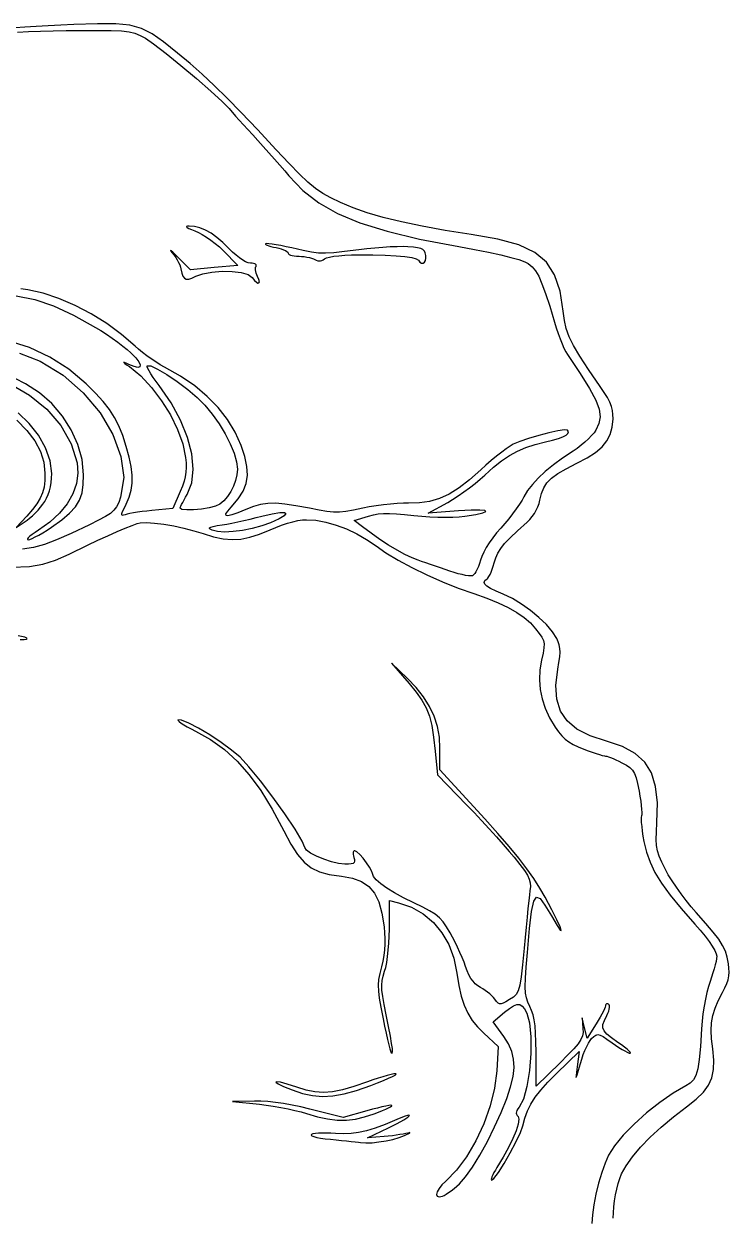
# Model space of a CAD drawing. Header units: metres. Extents: x 225 to 2031, y 224 to 1081.
# Drawn here: x 1184 to 1482, y 542 to 1045 of the extents above; entities that cross this region are included whole.
import ezdxf

# ---------------------------------------------------------------- set-up
doc = ezdxf.new("R2010")
doc.units = ezdxf.units.M
doc.layers.add('rockery', color=7, linetype='Continuous')

msp = doc.modelspace()

# ---------------------------------------------------------------- linework, layer by layer
at = {"layer": 'rockery'}
for points in [[(1432.71, 541.29), (1432.84, 543.55), (1433.01, 546.1), (1433.31, 548.66), (1433.72, 551.19), (1434.24, 553.63), (1434.84, 555.95), (1435.53, 558.1), (1436.29, 560.02), (1438.15, 563.43), (1440.84, 567.19), (1444.27, 571.23), (1448.35, 575.45), (1453, 579.76), (1458.15, 584.08), (1463.69, 588.32), (1467.72, 591.47), (1470.8, 594.43), (1473, 597.38), (1474.41, 600.5), (1475.11, 603.97), (1475.19, 607.99), (1474.72, 612.74), (1474.25, 616.89), (1474.08, 620.5), (1474.24, 623.75), (1474.77, 626.81), (1475.68, 629.82), (1477.01, 632.97), (1478.78, 636.42), (1479.83, 638.44), (1480.63, 640.23), (1481.19, 641.87), (1481.52, 643.43), (1481.65, 645.01), (1481.58, 646.68), (1481.35, 648.52), (1480.8, 651.33), (1480.04, 653.84), (1478.91, 656.29), (1477.27, 658.91), (1474.95, 661.94), (1471.82, 665.63), (1467.72, 670.22), (1465.63, 672.62), (1463.5, 675.27), (1461.39, 678.05), (1459.38, 680.85), (1457.55, 683.57), (1455.99, 686.1), (1454.77, 688.31), (1453.27, 691.38), (1452.17, 693.91), (1451.45, 696.18), (1451.04, 698.46), (1450.89, 701.02), (1450.97, 704.16), (1451.21, 708.13), (1451.39, 716.41), (1450.65, 723.32), (1448.89, 729.01), (1446.02, 733.62), (1441.96, 737.29), (1436.62, 740.18), (1429.9, 742.41), (1422.96, 744.68), (1417.45, 747.5), (1413.32, 750.95), (1410.5, 755.12), (1408.95, 760.09), (1408.59, 765.95), (1409.38, 772.79), (1409.87, 775.64), (1410.18, 777.98), (1410.31, 779.91), (1410.25, 781.54), (1410.01, 782.97), (1409.58, 784.31), (1408.95, 785.68), (1407.1, 788.56), (1404.55, 791.58), (1401.43, 794.61), (1397.9, 797.53), (1394.11, 800.2), (1390.22, 802.51), (1386.38, 804.33), (1383.34, 805.62), (1381.04, 806.73), (1379.46, 807.71), (1378.56, 808.58), (1378.3, 809.37), (1378.65, 810.11), (1379.58, 810.85), (1379.93, 811.2), (1380.34, 811.82), (1380.79, 812.68), (1381.25, 813.72), (1381.7, 814.91), (1382.14, 816.2), (1382.54, 817.57), (1383.22, 819.77), (1384.09, 821.75), (1385.29, 823.7), (1386.97, 825.79), (1389.29, 828.21), (1392.38, 831.15), (1396.41, 834.79), (1397.56, 835.92), (1398.6, 837.15), (1399.52, 838.45), (1400.32, 839.81), (1400.97, 841.21), (1401.47, 842.63), (1401.81, 844.05), (1402.47, 846.87), (1403.42, 849.26), (1404.81, 851.36), (1406.77, 853.3), (1409.44, 855.23), (1412.96, 857.27), (1417.46, 859.56), (1421.82, 861.87), (1425.33, 864.14), (1428.05, 866.48), (1430.07, 868.98), (1431.46, 871.72), (1432.3, 874.82), (1432.66, 878.35), (1432.65, 880.15), (1432.44, 881.86), (1432, 883.56), (1431.3, 885.33), (1430.29, 887.28), (1428.96, 889.47), (1427.25, 892.01), (1422.35, 899.13), (1418.66, 904.73), (1415.99, 909.21), (1414.15, 912.95), (1412.95, 916.36), (1412.18, 919.82), (1411.67, 923.73), (1410.32, 932.19), (1408.05, 938.97), (1404.59, 944.31), (1399.63, 948.44), (1392.9, 951.62), (1384.09, 954.08), (1372.91, 956.06), (1361.89, 957.78), (1352.11, 959.52), (1343.44, 961.31), (1335.78, 963.17), (1329.01, 965.14), (1323.01, 967.24), (1317.67, 969.5), (1313.66, 971.44), (1310.27, 973.33), (1307.15, 975.44), (1303.97, 978.05), (1300.39, 981.45), (1296.05, 985.92), (1290.62, 991.74), (1282.72, 1000.23), (1275.91, 1007.4), (1269.93, 1013.51), (1264.51, 1018.82), (1259.39, 1023.58), (1254.32, 1028.05), (1249.03, 1032.49), (1243.15, 1037.2), (1238.29, 1040.6), (1233.77, 1042.88), (1228.89, 1044.21), (1222.97, 1044.8), (1215.31, 1044.83), (1205.22, 1044.49), (1199.81, 1044.26), (1194.46, 1044), (1189.34, 1043.73), (1184.64, 1043.46), (1180.55, 1043.2)], [(1181.53, 1041.38), (1186.13, 1041.57), (1191.21, 1041.73), (1196.57, 1041.87), (1202.01, 1041.97), (1207.34, 1042.03), (1215.18, 1042.07), (1221.05, 1042.02), (1225.38, 1041.84), (1228.57, 1041.46), (1231.03, 1040.86), (1233.18, 1039.97), (1235.45, 1038.75), (1238.9, 1036.38), (1244.15, 1032.33), (1250.43, 1027.23), (1256.99, 1021.73), (1263.06, 1016.46), (1267.89, 1012.05), (1270.73, 1009.14), (1271.29, 1008.49), (1272.24, 1007.41), (1273.52, 1005.97), (1275.06, 1004.25), (1276.82, 1002.31), (1278.72, 1000.22), (1280.7, 998.04), (1282.82, 995.7), (1285.13, 993.14), (1287.51, 990.46), (1289.88, 987.78), (1292.15, 985.19), (1294.23, 982.8), (1296.01, 980.72), (1301.91, 974.58), (1308.61, 969.34), (1316.49, 964.84), (1325.94, 960.91), (1337.35, 957.39), (1351.1, 954.12), (1367.6, 950.94), (1374.29, 949.71), (1380.2, 948.54), (1385.3, 947.42), (1389.56, 946.38), (1392.94, 945.42), (1395.41, 944.54), (1396.94, 943.76), (1398.51, 942.46), (1399.94, 940.74), (1401.31, 938.41), (1402.71, 935.27), (1404.22, 931.13), (1405.95, 925.8), (1407.96, 919.08), (1408.69, 916.7), (1409.5, 914.33), (1410.34, 912.04), (1411.18, 909.93), (1411.99, 908.06), (1412.74, 906.54), (1413.4, 905.43), (1418.78, 897.43), (1422.73, 891.14), (1425.37, 886.22), (1426.84, 882.34), (1427.25, 879.17), (1426.74, 876.36), (1425.44, 873.59), (1424.68, 872.48), (1423.62, 871.22), (1422.31, 869.88), (1420.83, 868.5), (1419.22, 867.15), (1417.55, 865.87), (1415.86, 864.72), (1411.43, 861.76), (1407.5, 858.88), (1404.06, 856.07), (1401.12, 853.34), (1398.65, 850.67), (1396.66, 848.04), (1395.12, 845.46), (1394.3, 844), (1393.18, 842.27), (1391.84, 840.34), (1390.32, 838.29), (1388.69, 836.21), (1387.01, 834.17), (1385.33, 832.26), (1383.58, 830.23), (1381.96, 828.15), (1380.49, 826.07), (1379.21, 824.04), (1378.14, 822.11), (1377.32, 820.31), (1376.76, 818.7), (1376.36, 817.34), (1375.89, 816.07), (1375.38, 814.9), (1374.85, 813.88), (1374.32, 813.06), (1373.82, 812.48), (1373.36, 812.16), (1372.74, 812.07), (1371.77, 812.13), (1370.52, 812.31), (1369.04, 812.62), (1367.39, 813.04), (1365.63, 813.55), (1363.82, 814.15), (1361.91, 814.81), (1359.86, 815.51), (1357.76, 816.23), (1355.68, 816.93), (1353.71, 817.59), (1351.93, 818.18), (1350.43, 818.68), (1347.9, 819.66), (1344.92, 821.09), (1341.6, 822.91), (1338.04, 825.06), (1334.35, 827.46), (1330.64, 830.06), (1327.01, 832.79), (1323.53, 835.51), (1329.59, 837.32), (1331.59, 837.84), (1333.66, 838.2), (1335.9, 838.4), (1338.43, 838.44), (1341.34, 838.32), (1344.74, 838.05), (1348.73, 837.63), (1352.07, 837.3), (1355.47, 837.06), (1358.84, 836.91), (1362.08, 836.85), (1365.1, 836.9), (1367.82, 837.04), (1370.14, 837.28), (1374.87, 838.02), (1377.83, 838.69), (1379.06, 839.23), (1378.6, 839.61), (1376.49, 839.8), (1372.78, 839.77), (1367.51, 839.47), (1354.7, 838.54), (1362.94, 843.1), (1365.02, 844.32), (1367.31, 845.81), (1369.72, 847.48), (1372.15, 849.27), (1374.5, 851.11), (1376.69, 852.92), (1378.6, 854.63), (1382.26, 857.92), (1385.68, 860.65), (1389, 862.89), (1392.37, 864.73), (1395.94, 866.25), (1399.85, 867.51), (1404.24, 868.61), (1407.18, 869.33), (1409.61, 870.05), (1411.5, 870.78), (1412.85, 871.49), (1413.64, 872.2), (1413.87, 872.89), (1413.51, 873.56), (1412.19, 873.66), (1409.38, 873.23), (1405.58, 872.4), (1401.31, 871.29), (1397.04, 870.04), (1393.3, 868.77), (1390.58, 867.62), (1389.29, 866.86), (1387.64, 865.73), (1385.71, 864.28), (1383.59, 862.6), (1381.34, 860.74), (1379.08, 858.76), (1376.86, 856.75), (1372.13, 852.57), (1367.73, 849.21), (1363.54, 846.62), (1359.45, 844.74), (1355.32, 843.5), (1351.02, 842.86), (1346.45, 842.75), (1344.25, 842.75), (1341.67, 842.62), (1338.82, 842.39), (1335.81, 842.06), (1332.78, 841.65), (1329.84, 841.17), (1327.1, 840.64), (1323.2, 839.83), (1320.04, 839.29), (1317.32, 839.02), (1314.72, 839.01), (1311.95, 839.27), (1308.69, 839.8), (1304.64, 840.59), (1298.91, 841.69), (1294.25, 842.4), (1290.4, 842.73), (1287.09, 842.66), (1284.06, 842.2), (1281.06, 841.33), (1277.82, 840.06), (1274.42, 838.67), (1271.92, 837.78), (1270.27, 837.4), (1269.45, 837.54), (1269.43, 838.21), (1270.18, 839.4), (1271.68, 841.13), (1274.54, 844.53), (1276.62, 847.8), (1277.91, 851.08), (1278.46, 854.52), (1278.29, 858.23), (1277.4, 862.37), (1275.83, 867.06), (1273.29, 872.71), (1270.07, 878.03), (1266.17, 883.04), (1261.57, 887.75), (1256.26, 892.16), (1250.23, 896.29), (1243.47, 900.16), (1241.74, 901.13), (1239.87, 902.29), (1237.93, 903.57), (1236.01, 904.94), (1234.18, 906.32), (1232.51, 907.68), (1231.08, 908.96), (1225.38, 913.89), (1219.16, 918.46), (1212.58, 922.57), (1205.8, 926.14), (1199, 929.08), (1192.32, 931.3), (1185.93, 932.72), (1182.97, 933.11)], [(1180.93, 930.1), (1188.88, 928.58), (1196.73, 925.93), (1205.06, 922.07), (1214.46, 916.86), (1216.72, 915.49), (1219.09, 913.95), (1221.48, 912.31), (1223.78, 910.64), (1225.92, 909.01), (1227.8, 907.48), (1229.33, 906.11), (1231.38, 904), (1232.69, 902.28), (1233.27, 901.02), (1233.12, 900.24), (1232.26, 899.99), (1230.69, 900.31), (1228.42, 901.23), (1227.34, 901.74), (1226.63, 902.05), (1226.29, 902.15), (1226.32, 902.04), (1226.73, 901.71), (1227.52, 901.13), (1228.7, 900.31), (1233.48, 896.38), (1238.05, 891.52), (1242.27, 885.97), (1245.97, 880), (1249, 873.85), (1251.19, 867.79), (1252.38, 862.06), (1252.59, 859.8), (1252.64, 857.75), (1252.53, 855.82), (1252.23, 853.93), (1251.74, 851.99), (1251.04, 849.94), (1250.13, 847.67), (1247.02, 840.46), (1238.2, 839.63), (1236.12, 839.42), (1234.08, 839.18), (1232.16, 838.92), (1230.42, 838.65), (1228.94, 838.38), (1227.77, 838.13), (1226.99, 837.89), (1226.22, 837.64), (1225.72, 837.59), (1225.49, 837.81), (1225.53, 838.35), (1225.86, 839.26), (1226.47, 840.58), (1227.37, 842.38), (1228.64, 845.27), (1229.48, 848.2), (1229.91, 851.26), (1229.92, 854.54), (1229.5, 858.15), (1228.66, 862.17), (1227.41, 866.71), (1225.89, 871.3), (1224.28, 875.3), (1222.45, 878.89), (1220.29, 882.27), (1217.66, 885.62), (1214.44, 889.14), (1210.52, 893.02), (1203.12, 899.23), (1195.13, 904.34), (1186.6, 908.33), (1177.6, 911.17)], [(1182.39, 906.04), (1191.02, 902.57), (1200.71, 896.66), (1209.23, 889.25), (1216.31, 880.79), (1221.69, 871.72), (1225.11, 862.48), (1226.3, 853.53), (1225, 845.29), (1224.18, 843.05), (1223.3, 841.27), (1222.2, 839.78), (1220.69, 838.44), (1218.58, 837.08), (1215.71, 835.54), (1211.89, 833.66), (1204.16, 829.99), (1198.03, 827.28), (1192.94, 825.38), (1188.31, 824.14), (1183.57, 823.4)], [(1178.39, 893.08), (1186.62, 888.29), (1193.83, 882.33), (1199.75, 875.44), (1204.11, 867.83), (1206.65, 859.73), (1206.98, 855.35), (1206.37, 850.99), (1204.85, 846.7), (1202.46, 842.53), (1199.22, 838.56), (1195.17, 834.82), (1190.35, 831.39), (1188.92, 830.45), (1187.71, 829.6), (1186.76, 828.84), (1186.08, 828.21), (1185.71, 827.73), (1185.67, 827.42), (1185.98, 827.32), (1186.68, 827.46), (1187.71, 827.87), (1189.02, 828.5), (1190.55, 829.32), (1192.24, 830.3), (1194.02, 831.42), (1195.85, 832.63), (1195.85, 832.63), (1200.17, 835.75), (1203.5, 838.56), (1205.97, 841.27), (1207.67, 844.06), (1208.73, 847.11), (1209.26, 850.61), (1209.38, 854.76), (1208.73, 861.17), (1206.97, 867.52), (1204.19, 873.66), (1200.51, 879.45), (1196, 884.72), (1190.77, 889.32), (1184.92, 893.12), (1180.5, 895.28)], [(1181.17, 877.82), (1185.51, 873.42), (1188.85, 869.01), (1191.23, 864.56), (1192.64, 860.05), (1193.1, 855.47), (1193.01, 852.29), (1192.69, 849.55), (1192.07, 847.11), (1191.1, 844.82), (1189.72, 842.52), (1187.86, 840.07), (1185.46, 837.33), (1181, 832.47), (1185.53, 835.58), (1186.64, 836.42), (1187.81, 837.43), (1189, 838.57), (1190.16, 839.79), (1191.25, 841.05), (1192.21, 842.29), (1193, 843.46), (1193, 843.46), (1193.77, 844.85), (1194.43, 846.36), (1194.97, 847.96), (1195.4, 849.65), (1195.7, 851.43), (1195.89, 853.29), (1195.95, 855.22), (1195.26, 860.6), (1193.32, 866.08), (1190.3, 871.42), (1186.38, 876.41), (1181.75, 880.81)], [(1179.06, 815.74), (1186.52, 816.13), (1192.26, 817.07), (1197.47, 818.73), (1203.32, 821.32), (1211.01, 825.03), (1215.41, 827.12), (1219.63, 829.06), (1223.52, 830.8), (1226.97, 832.26), (1229.82, 833.41), (1231.94, 834.17), (1233.2, 834.5), (1235.87, 834.58), (1239.26, 834.36), (1243.17, 833.86), (1247.39, 833.14), (1251.71, 832.22), (1255.92, 831.13), (1259.81, 829.92), (1264.21, 828.58), (1268.22, 827.74), (1272.01, 827.42), (1275.73, 827.63), (1279.53, 828.38), (1283.57, 829.67), (1288.01, 831.52), (1290.46, 832.57), (1292.92, 833.49), (1295.32, 834.28), (1297.63, 834.92), (1299.78, 835.39), (1301.73, 835.69), (1303.42, 835.79), (1307.38, 835.53), (1311.57, 834.77), (1315.9, 833.55), (1320.27, 831.91), (1324.59, 829.87), (1328.77, 827.46), (1332.73, 824.74), (1336.92, 821.85), (1342.03, 818.8), (1347.86, 815.68), (1354.17, 812.6), (1360.76, 809.66), (1367.42, 806.97), (1373.92, 804.63), (1379.43, 802.68), (1384.26, 800.72), (1388.45, 798.74), (1392.07, 796.69), (1395.16, 794.54), (1397.8, 792.27), (1400.02, 789.84), (1401.58, 787.88), (1402.66, 786.32), (1403.32, 784.93), (1403.59, 783.49), (1403.52, 781.78), (1403.14, 779.57), (1402.5, 776.64), (1401.81, 772.45), (1401.61, 768.33), (1401.93, 764.27), (1402.75, 760.26), (1404.09, 756.28), (1405.94, 752.31), (1408.31, 748.35), (1409.71, 746.36), (1411.08, 744.69), (1412.5, 743.29), (1414.06, 742.08), (1415.83, 741.01), (1417.9, 740.02), (1420.33, 739.04), (1422.15, 738.38), (1423.9, 737.76), (1425.52, 737.22), (1426.95, 736.77), (1428.13, 736.43), (1429.02, 736.2), (1429.56, 736.13), (1430.03, 736.05), (1430.74, 735.84), (1431.65, 735.51), (1432.72, 735.08), (1433.9, 734.56), (1435.16, 733.98), (1436.45, 733.34), (1438.37, 732.31), (1439.82, 731.33), (1440.91, 730.23), (1441.74, 728.85), (1442.41, 727.02), (1443.01, 724.57), (1443.65, 721.33), (1444.03, 719.19), (1444.34, 717.17), (1444.58, 715.31), (1444.73, 713.7), (1444.8, 712.38), (1444.77, 711.43), (1444.65, 710.92), (1444.53, 710.39), (1444.51, 709.42), (1444.58, 708.07), (1444.75, 706.4), (1444.99, 704.49), (1445.31, 702.4), (1445.7, 700.19), (1446.76, 695.7), (1448.27, 691.4), (1450.37, 687.06), (1453.18, 682.5), (1456.83, 677.49), (1461.45, 671.83), (1467.17, 665.31), (1469.45, 662.69), (1471.46, 660.23), (1473.17, 657.97), (1474.55, 655.95), (1475.58, 654.22), (1476.21, 652.82), (1476.43, 651.78), (1476.35, 650.85), (1476.14, 649.61), (1475.8, 648.13), (1475.36, 646.47), (1474.83, 644.71), (1474.24, 642.89), (1473.59, 641.1), (1472.9, 639.01), (1472.23, 636.52), (1471.62, 633.72), (1471.07, 630.69), (1470.61, 627.53), (1470.24, 624.32), (1469.99, 621.17), (1469.5, 613.74), (1469.01, 608.21), (1468.43, 604.23), (1467.66, 601.46), (1466.62, 599.59), (1465.21, 598.27), (1463.33, 597.17), (1457.97, 594.03), (1452.37, 590.12), (1446.82, 585.69), (1441.6, 581), (1436.99, 576.3), (1433.27, 571.83), (1430.74, 567.87), (1429.29, 564.59), (1427.89, 560.58), (1426.59, 556.11), (1425.47, 551.46), (1424.58, 546.89), (1423.99, 542.68), (1423.77, 539.1)], [(1182.68, 785.32), (1184.3, 785.33), (1185.27, 785.43), (1185.63, 785.62), (1185.38, 785.9), (1184.56, 786.27), (1181.85, 786.82)]]:
    msp.add_lwpolyline(points, dxfattribs=at)
for points in [[(1282.78, 938.33), (1282.45, 939.02), (1282.2, 939.73), (1282.01, 940.43), (1281.91, 941.1), (1281.88, 941.7), (1281.95, 942.21), (1282.11, 942.6), (1282.22, 942.92), (1282.15, 943.21), (1281.93, 943.47), (1281.57, 943.69), (1281.07, 943.85), (1280.46, 943.96), (1279.75, 944), (1278.82, 944.14), (1277.73, 944.56), (1276.49, 945.23), (1275.15, 946.14), (1273.72, 947.26), (1272.25, 948.57), (1270.77, 950.05), (1268.16, 952.61), (1265.62, 954.78), (1263.14, 956.55), (1260.73, 957.91), (1258.39, 958.88), (1256.11, 959.44), (1253.9, 959.59), (1253.16, 959.54), (1252.78, 959.41), (1252.76, 959.2), (1253.11, 958.91), (1253.82, 958.53), (1254.91, 958.08), (1256.36, 957.54), (1257.81, 956.91), (1259.46, 956.02), (1261.24, 954.91), (1263.08, 953.63), (1264.91, 952.23), (1266.65, 950.76), (1268.23, 949.27), (1274.5, 943), (1264.47, 942.07), (1254.44, 941.14), (1249.04, 946.55), (1247.89, 947.69), (1247, 948.55), (1246.37, 949.12), (1246.02, 949.39), (1245.97, 949.35), (1246.23, 948.99), (1246.81, 948.3), (1247.55, 947.38), (1248.25, 946.37), (1248.89, 945.32), (1249.45, 944.27), (1249.92, 943.25), (1250.26, 942.32), (1250.45, 941.5), (1250.8, 939.75), (1251.27, 938.46), (1251.88, 937.63), (1252.7, 937.23), (1253.74, 937.24), (1255.05, 937.64), (1256.68, 938.42), (1259.67, 939.51), (1263.52, 940.2), (1267.8, 940.5), (1272.06, 940.42), (1275.89, 939.96), (1278.85, 939.13), (1280.5, 937.94), (1281.42, 936.69), (1282.24, 935.89), (1282.91, 935.53), (1283.36, 935.61), (1283.54, 936.11), (1283.36, 937.02), (1282.78, 938.33)], [(1325.29, 947.49), (1331.31, 947.46), (1336.63, 947.33), (1341.18, 947.08), (1344.91, 946.74), (1347.76, 946.29), (1349.68, 945.76), (1350.6, 945.14), (1351.26, 944.34), (1351.94, 943.97), (1352.59, 943.98), (1353.15, 944.35), (1353.56, 945.03), (1353.77, 945.99), (1353.73, 947.2), (1353.51, 948.25), (1353.13, 949.06), (1352.51, 949.67), (1351.59, 950.12), (1350.27, 950.45), (1348.49, 950.68), (1346.16, 950.86), (1344.17, 950.92), (1341.65, 950.89), (1338.73, 950.77), (1335.53, 950.58), (1332.17, 950.32), (1328.79, 949.99), (1325.51, 949.61), (1319.41, 948.85), (1314.9, 948.35), (1311.46, 948.13), (1308.52, 948.21), (1305.54, 948.59), (1301.96, 949.31), (1297.24, 950.36), (1294.83, 950.89), (1292.59, 951.33), (1290.57, 951.69), (1288.85, 951.96), (1287.49, 952.12), (1286.57, 952.17), (1286.14, 952.09), (1286.13, 951.92), (1286.38, 951.71), (1286.86, 951.48), (1287.55, 951.24), (1288.41, 950.99), (1289.43, 950.74), (1290.56, 950.51), (1291.72, 950.26), (1292.78, 949.95), (1293.72, 949.62), (1294.5, 949.26), (1295.1, 948.89), (1295.48, 948.54), (1295.61, 948.2), (1295.74, 947.89), (1296.08, 947.6), (1296.63, 947.35), (1297.35, 947.13), (1298.21, 946.97), (1299.18, 946.86), (1300.24, 946.82), (1301.35, 946.78), (1302.48, 946.68), (1303.59, 946.52), (1304.63, 946.31), (1305.57, 946.06), (1306.35, 945.78), (1306.95, 945.48), (1307.54, 945.17), (1308.12, 944.99), (1308.72, 944.91), (1309.31, 944.96), (1309.89, 945.12), (1310.46, 945.4), (1311.01, 945.79), (1311.78, 946.18), (1313.1, 946.53), (1314.88, 946.84), (1317.06, 947.1), (1319.57, 947.3), (1322.34, 947.43), (1325.29, 947.49)], [(1250.05, 840.69), (1250.13, 840.97), (1250.36, 841.49), (1250.72, 842.21), (1251.18, 843.1), (1251.74, 844.13), (1252.38, 845.25), (1253.07, 846.43), (1254.98, 851.3), (1255.61, 857.06), (1255.01, 863.5), (1253.22, 870.45), (1250.3, 877.7), (1246.29, 885.07), (1241.25, 892.37), (1239.94, 894.11), (1238.76, 895.76), (1237.77, 897.25), (1236.98, 898.54), (1236.42, 899.57), (1236.13, 900.3), (1236.15, 900.67), (1237.68, 900.61), (1240.6, 899.28), (1244.47, 896.98), (1248.85, 894.01), (1253.28, 890.68), (1257.32, 887.28), (1260.52, 884.13), (1263.64, 880.35), (1266.52, 876.25), (1269.08, 872.02), (1271.21, 867.83), (1272.85, 863.84), (1273.89, 860.23), (1274.26, 857.16), (1274.07, 854.77), (1273.52, 852.33), (1272.66, 849.93), (1271.52, 847.65), (1270.14, 845.56), (1268.56, 843.75), (1266.83, 842.28), (1265.02, 841.49), (1262.28, 840.81), (1259.05, 840.3), (1255.77, 839.99), (1252.89, 839.92), (1250.84, 840.14), (1250.05, 840.69)], [(1263.58, 831.36), (1262.79, 831.76), (1262.42, 832.1), (1262.5, 832.41), (1263.05, 832.7), (1264.1, 832.99), (1265.69, 833.3), (1267.85, 833.64), (1269.73, 833.94), (1271.95, 834.36), (1274.41, 834.86), (1277, 835.42), (1279.62, 836.03), (1282.17, 836.65), (1284.55, 837.27), (1288.94, 838.33), (1292.12, 838.84), (1294.06, 838.84), (1294.69, 838.37), (1293.97, 837.46), (1291.84, 836.17), (1288.24, 834.53), (1284.49, 833.18), (1280.47, 832.08), (1276.4, 831.26), (1272.46, 830.76), (1268.88, 830.59), (1265.85, 830.78), (1263.58, 831.36)], [(1367.93, 555.86), (1370.45, 558.72), (1373.36, 562.85), (1376.5, 567.95), (1379.68, 573.69), (1382.75, 579.78), (1385.54, 585.91), (1387.86, 591.76), (1389.48, 596.7), (1390.5, 601.03), (1390.93, 604.89), (1390.76, 608.38), (1389.97, 611.65), (1388.57, 614.81), (1386.55, 617.98), (1382.09, 624.14), (1386.9, 628.12), (1389.03, 629.79), (1390.75, 630.9), (1392.14, 631.43), (1393.31, 631.39), (1394.34, 630.78), (1395.31, 629.59), (1396.32, 627.81), (1397.51, 623.67), (1398.05, 617.75), (1398, 610.81), (1397.42, 603.61), (1396.38, 596.91), (1394.94, 591.48), (1393.15, 588.07), (1392.58, 587.38), (1392.17, 586.75), (1391.93, 586.18), (1391.86, 585.65), (1391.95, 585.15), (1392.2, 584.66), (1392.61, 584.18), (1392.96, 583.01), (1392.68, 580.98), (1391.82, 578.22), (1390.44, 574.88), (1388.59, 571.1), (1386.33, 566.99), (1383.71, 562.72), (1383.04, 561.63), (1382.46, 560.59), (1381.98, 559.64), (1381.62, 558.8), (1381.39, 558.12), (1381.31, 557.62), (1381.39, 557.33), (1382.41, 558.01), (1384.3, 560.57), (1386.72, 564.39), (1389.31, 568.88), (1391.72, 573.42), (1393.61, 577.4), (1394.61, 580.23), (1395.46, 583.53), (1396.56, 586.55), (1398, 589.43), (1399.85, 592.31), (1402.22, 595.32), (1405.19, 598.6), (1408.86, 602.29), (1418.33, 611.55), (1417.52, 605.14), (1417.23, 602.83), (1417.06, 601.31), (1417.04, 600.62), (1417.19, 600.77), (1417.54, 601.8), (1418.1, 603.72), (1418.89, 606.57), (1419.46, 608.43), (1420.12, 610.27), (1420.83, 612.04), (1421.57, 613.66), (1422.31, 615.07), (1423.01, 616.22), (1423.66, 617.03), (1424.62, 617.96), (1425.44, 618.54), (1426.26, 618.75), (1427.22, 618.55), (1428.46, 617.92), (1430.12, 616.83), (1432.33, 615.25), (1433.76, 614.24), (1435.15, 613.31), (1436.46, 612.49), (1437.64, 611.81), (1438.64, 611.29), (1439.42, 610.95), (1439.92, 610.84), (1440.09, 610.96), (1439.9, 611.31), (1439.39, 611.86), (1438.59, 612.58), (1437.52, 613.43), (1436.23, 614.41), (1434.74, 615.46), (1432.01, 617.4), (1430.08, 618.96), (1428.88, 620.3), (1428.35, 621.59), (1428.42, 623), (1429.01, 624.69), (1430.07, 626.83), (1430.52, 627.78), (1430.86, 628.67), (1431.08, 629.48), (1431.19, 630.2), (1431.18, 630.79), (1431.04, 631.25), (1430.77, 631.54), (1430.47, 631.69), (1430.19, 631.74), (1429.94, 631.72), (1429.74, 631.6), (1429.58, 631.42), (1429.48, 631.16), (1429.45, 630.83), (1429.34, 630.31), (1429.05, 629.54), (1428.59, 628.54), (1428, 627.37), (1427.28, 626.07), (1426.47, 624.68), (1425.59, 623.27), (1421.73, 617.24), (1420.67, 621.52), (1419.6, 625.79), (1419.99, 621.25), (1420.02, 619.66), (1419.76, 618.17), (1419.09, 616.63), (1417.91, 614.88), (1416.13, 612.77), (1413.63, 610.15), (1410.32, 606.85), (1400.26, 596.98), (1400.2, 611.38), (1400.14, 615.73), (1400, 619.38), (1399.77, 622.42), (1399.42, 624.96), (1398.95, 627.1), (1398.34, 628.95), (1397.58, 630.59), (1396.72, 632.37), (1396.11, 634.16), (1395.76, 636.24), (1395.64, 638.91), (1395.74, 642.46), (1396.06, 647.18), (1396.57, 653.37), (1397.49, 663.52), (1398.33, 670.63), (1399.24, 674.93), (1400.38, 676.67), (1401.9, 676.06), (1403.95, 673.34), (1406.68, 668.75), (1409.06, 664.75), (1410.43, 662.76), (1410.84, 662.61), (1410.35, 664.1), (1409.03, 667.05), (1406.93, 671.28), (1404.12, 676.6), (1401.87, 680.52), (1399.32, 684.48), (1396.38, 688.63), (1392.93, 693.08), (1388.88, 697.99), (1384.12, 703.47), (1378.55, 709.67), (1359.68, 730.38), (1359.68, 739.38), (1359.42, 744.1), (1358.61, 748.59), (1357.25, 752.9), (1355.31, 757.05), (1352.79, 761.08), (1349.67, 765.02), (1345.94, 768.89), (1339.23, 775.28), (1346.64, 766.78), (1349.7, 763.1), (1352.08, 759.77), (1353.89, 756.49), (1355.24, 752.99), (1356.24, 748.98), (1357.01, 744.17), (1357.65, 738.26), (1358.58, 728.3), (1371.03, 715.48), (1374.08, 712.31), (1377.26, 708.93), (1380.45, 705.47), (1383.54, 702.07), (1386.39, 698.85), (1388.9, 695.97), (1390.93, 693.54), (1393.43, 690.43), (1395.28, 687.96), (1396.56, 685.96), (1397.36, 684.26), (1397.76, 682.7), (1397.82, 681.1), (1397.63, 679.3), (1397.41, 677.63), (1397.12, 675.12), (1396.77, 671.92), (1396.39, 668.17), (1395.97, 664.04), (1395.55, 659.65), (1395.13, 655.16), (1394.47, 648.15), (1393.91, 643.06), (1393.36, 639.53), (1392.7, 637.18), (1391.84, 635.64), (1390.66, 634.54), (1389.07, 633.52), (1387.5, 632.58), (1386.33, 631.96), (1385.45, 631.66), (1384.76, 631.67), (1384.16, 632.02), (1383.55, 632.69), (1382.82, 633.69), (1382.26, 634.38), (1381.55, 635.13), (1380.7, 635.9), (1379.77, 636.66), (1378.78, 637.38), (1377.78, 638.03), (1376.8, 638.58), (1375.64, 639.29), (1374.58, 640.16), (1373.62, 641.2), (1372.74, 642.44), (1371.92, 643.89), (1371.17, 645.56), (1370.47, 647.47), (1369.84, 649.22), (1369.04, 651.21), (1368.12, 653.34), (1367.11, 655.55), (1366.05, 657.72), (1364.98, 659.79), (1363.95, 661.67), (1362.43, 664.2), (1360.99, 666.24), (1359.44, 667.94), (1357.61, 669.44), (1355.33, 670.9), (1352.4, 672.46), (1348.66, 674.27), (1344.32, 676.41), (1340.51, 678.48), (1337.29, 680.45), (1334.7, 682.28), (1332.79, 683.94), (1331.61, 685.39), (1331.21, 686.6), (1330.87, 687.72), (1329.97, 689.33), (1328.71, 691.18), (1327.27, 693.04), (1325.84, 694.67), (1324.59, 695.82), (1323.72, 696.26), (1323.46, 696.19), (1323.27, 695.97), (1323.14, 695.63), (1323.09, 695.19), (1323.11, 694.66), (1323.2, 694.07), (1323.38, 693.41), (1323.62, 692.48), (1323.67, 691.78), (1323.49, 691.27), (1323.02, 690.92), (1322.23, 690.71), (1321.09, 690.62), (1319.56, 690.6), (1316.95, 690.88), (1313.89, 691.61), (1310.7, 692.66), (1307.68, 693.91), (1305.13, 695.22), (1303.38, 696.48), (1302.73, 697.54), (1301.59, 700.3), (1298.56, 705.31), (1294.22, 711.74), (1289.15, 718.8), (1283.93, 725.67), (1279.13, 731.55), (1275.35, 735.64), (1271.77, 738.68), (1267.36, 741.92), (1262.57, 745.09), (1257.89, 747.9), (1253.78, 750.07), (1250.71, 751.32), (1249.15, 751.36), (1249.22, 751.11), (1249.7, 750.68), (1250.54, 750.08), (1251.69, 749.36), (1253.11, 748.53), (1254.75, 747.63), (1256.57, 746.69), (1262.94, 743.07), (1268.75, 738.89), (1274.14, 734), (1279.21, 728.28), (1284.1, 721.57), (1288.93, 713.74), (1293.83, 704.64), (1296.85, 699), (1299.64, 694.63), (1302.41, 691.35), (1305.41, 688.98), (1308.87, 687.33), (1313.02, 686.21), (1318.09, 685.45), (1322.8, 684.62), (1326.65, 683.23), (1329.72, 681.17), (1332.12, 678.34), (1333.92, 674.63), (1335.23, 669.93), (1336.13, 664.13), (1336.36, 661.61), (1336.46, 659.17), (1336.43, 656.79), (1336.27, 654.43), (1335.98, 652.08), (1335.56, 649.73), (1335, 647.35), (1334.28, 644.44), (1333.83, 641.95), (1333.63, 639.58), (1333.71, 637.03), (1334.08, 634.02), (1334.74, 630.24), (1335.7, 625.41), (1336.36, 622.23), (1337, 619.28), (1337.6, 616.64), (1338.13, 614.41), (1338.58, 612.66), (1338.92, 611.48), (1339.13, 610.98), (1339.51, 610.84), (1339.67, 611.44), (1339.6, 612.81), (1339.31, 615), (1338.78, 618.08), (1338.01, 622.09), (1336.99, 627.08), (1336.12, 631.37), (1335.52, 634.75), (1335.19, 637.43), (1335.11, 639.63), (1335.28, 641.55), (1335.69, 643.41), (1336.33, 645.41), (1336.79, 647.03), (1337.21, 649.12), (1337.58, 651.59), (1337.89, 654.33), (1338.12, 657.24), (1338.27, 660.21), (1338.33, 663.14), (1338.33, 675.21), (1342.24, 674.25), (1347.71, 672.38), (1352.62, 669.62), (1356.9, 666.04), (1360.52, 661.69), (1363.41, 656.64), (1365.55, 650.94), (1366.86, 644.65), (1367.69, 639.45), (1368.69, 634.98), (1369.91, 631.12), (1371.42, 627.74), (1373.25, 624.72), (1375.47, 621.94), (1378.14, 619.27), (1384.2, 613.73), (1383.6, 603.38), (1382.68, 596.2), (1380.82, 588.68), (1378.14, 581.15), (1374.81, 573.91), (1370.94, 567.26), (1366.7, 561.51), (1362.22, 556.97), (1360.52, 555.35), (1359.28, 553.81), (1358.52, 552.44), (1358.27, 551.33), (1358.54, 550.58), (1359.36, 550.3), (1360.75, 550.58), (1361.44, 550.9), (1362.32, 551.41), (1363.34, 552.1), (1364.45, 552.92), (1365.62, 553.84), (1366.8, 554.83), (1367.93, 555.86)], [(1330.49, 597.29), (1333.36, 598.4), (1335.88, 599.41), (1337.99, 600.32), (1339.63, 601.08), (1340.72, 601.67), (1341.21, 602.05), (1341.03, 602.2), (1340.25, 602.13), (1339.04, 601.88), (1337.47, 601.49), (1335.62, 600.96), (1333.56, 600.32), (1331.36, 599.59), (1329.09, 598.79), (1323.4, 596.84), (1318.56, 595.45), (1314.37, 594.62), (1310.57, 594.33), (1306.95, 594.57), (1303.27, 595.3), (1299.29, 596.53), (1295.31, 597.83), (1292.48, 598.6), (1290.85, 598.86), (1290.47, 598.64), (1291.38, 597.97), (1293.64, 596.88), (1297.29, 595.39), (1301.73, 593.9), (1305.96, 592.98), (1310.17, 592.64), (1314.55, 592.89), (1319.27, 593.75), (1324.52, 595.21), (1330.49, 597.29)], [(1331.96, 585.35), (1333.77, 586.05), (1335.41, 586.71), (1336.83, 587.33), (1337.98, 587.88), (1338.83, 588.33), (1339.32, 588.67), (1339.41, 588.88), (1339.02, 588.92), (1338.15, 588.82), (1336.87, 588.59), (1335.23, 588.23), (1333.31, 587.77), (1331.17, 587.22), (1328.87, 586.59), (1318.87, 583.76), (1304.78, 587.33), (1301, 588.23), (1297.29, 589.01), (1293.7, 589.64), (1290.27, 590.14), (1287.05, 590.48), (1284.08, 590.67), (1281.41, 590.7), (1272.12, 590.5), (1283.51, 589.37), (1286.34, 589.04), (1289.38, 588.59), (1292.51, 588.05), (1295.6, 587.44), (1298.53, 586.78), (1301.19, 586.11), (1303.44, 585.43), (1308.05, 584.07), (1312.31, 583.16), (1316.33, 582.7), (1320.2, 582.69), (1324.02, 583.13), (1327.91, 584.01), (1331.96, 585.35)], [(1344.73, 576.17), (1345.63, 576.59), (1346.32, 576.94), (1346.77, 577.2), (1346.99, 577.36), (1346.97, 577.42), (1346.69, 577.38), (1346.16, 577.23), (1345.32, 577.01), (1344.18, 576.77), (1342.81, 576.54), (1341.26, 576.32), (1339.6, 576.11), (1337.89, 575.92), (1336.19, 575.77), (1329.07, 575.22), (1337.97, 579.44), (1341.64, 581.26), (1344.4, 582.78), (1346.17, 583.92), (1346.85, 584.59), (1346.36, 584.71), (1344.61, 584.19), (1341.53, 582.95), (1336.57, 580.89), (1332.35, 579.3), (1328.68, 578.15), (1325.36, 577.39), (1322.21, 576.99), (1319.04, 576.89), (1315.66, 577.05), (1313.7, 577.18), (1311.81, 577.23), (1310.04, 577.23), (1308.46, 577.16), (1307.14, 577.04), (1306.13, 576.85), (1305.5, 576.62), (1305.34, 576.34), (1305.68, 576.04), (1306.49, 575.72), (1307.72, 575.41), (1309.33, 575.11), (1311.29, 574.84), (1313.55, 574.59), (1315.87, 574.37), (1318.15, 574.14), (1320.31, 573.92), (1322.28, 573.71), (1323.97, 573.53), (1325.31, 573.37), (1326.22, 573.25), (1328.45, 573.09), (1331.08, 573.16), (1333.97, 573.45), (1336.95, 573.92), (1339.84, 574.54), (1342.49, 575.3), (1344.73, 576.17)]]:
    msp.add_lwpolyline(points, close=True, dxfattribs=at)

doc.saveas('drawing.dxf')
